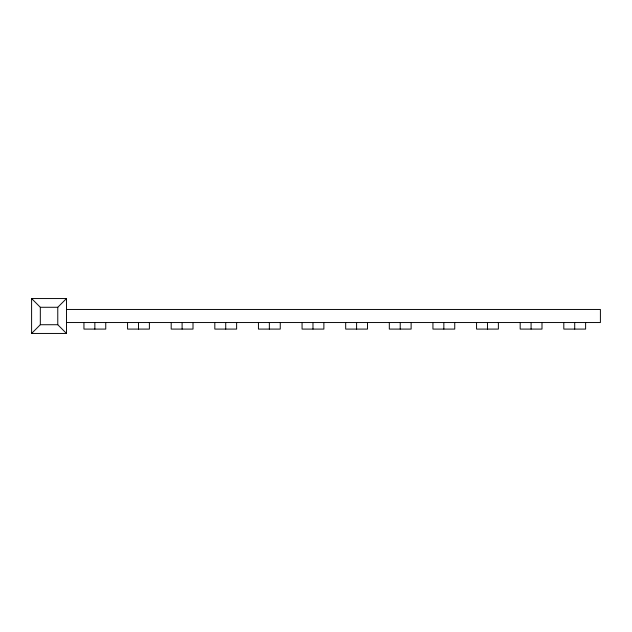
<?xml version="1.0" encoding="UTF-8"?>
<svg xmlns="http://www.w3.org/2000/svg" width="632" height="632" viewBox="0 0 632 632"><rect width="100%" height="100%" fill="white"/><g stroke="black" fill="none" stroke-linecap="round" stroke-linejoin="round"><path stroke-width="0.95" d="M31.6 333.451L40.322 324.722L57.773 324.722L66.502 333.451L31.6 333.451L31.6 298.549L66.502 298.549L66.502 333.451M31.6 298.549L40.322 307.278L57.773 307.278L66.502 298.549M66.502 309.459L600.4 309.459L600.4 322.541L66.502 322.541M585.619 322.541L585.619 329.09L563.807 329.09L563.807 322.541M574.709 322.541L574.709 329.09M541.995 322.541L541.995 329.09L520.183 329.09L520.183 322.541M531.085 322.541L531.085 329.09M498.372 322.541L498.372 329.09L476.56 329.09L476.56 322.541M487.462 322.541L487.462 329.09M454.748 322.541L454.748 329.09L432.936 329.09L432.936 322.541M443.846 322.541L443.846 329.09M411.124 322.541L411.124 329.09L389.312 329.09L389.312 322.541M400.222 322.541L400.222 329.09M367.5 322.541L367.5 329.09L345.688 329.09L345.688 322.541M356.598 322.541L356.598 329.09M323.876 322.541L323.876 329.09L302.064 329.09L302.064 322.541M312.974 322.541L312.974 329.09M280.252 322.541L280.252 329.09L258.441 329.09L258.441 322.541M269.351 322.541L269.351 329.09M236.629 322.541L236.629 329.09L214.817 329.09L214.817 322.541M225.727 322.541L225.727 329.09M193.005 322.541L193.005 329.09L171.193 329.09L171.193 322.541M182.103 322.541L182.103 329.09M149.381 322.541L149.381 329.09L127.569 329.09L127.569 322.541M138.479 322.541L138.479 329.09M105.757 322.541L105.757 329.09L83.945 329.09L83.945 322.541M94.855 322.541L94.855 329.09M57.773 307.278L57.773 324.722M40.322 307.278L40.322 324.722"/></g></svg>
